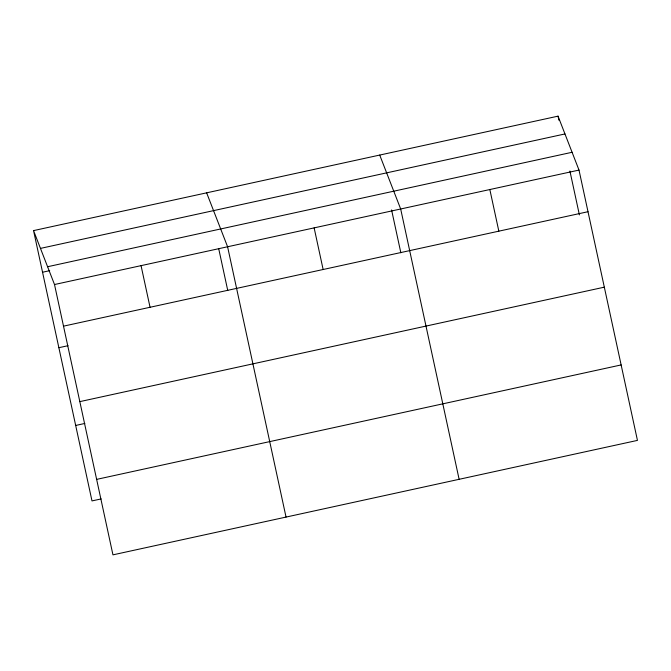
<?xml version="1.0" encoding="UTF-8"?>
<svg xmlns="http://www.w3.org/2000/svg" width="671" height="671" viewBox="0 0 671 671"><rect width="100%" height="100%" fill="white"/><g stroke="black" fill="none" stroke-linecap="round" stroke-linejoin="round"><path stroke-width="1.01" d="M33.55 230.606L558.046 116.15L579.006 170.082L637.45 440.394L112.954 554.85L54.51 284.529L33.55 230.606L91.994 500.918L101.162 498.922M40.47 248.396L564.965 133.948M47.591 266.731L572.086 152.283M42.55 272.233L49.679 270.673M54.51 284.529L579.006 170.082M63.51 326.156L588.006 211.709M58.863 347.695L68.031 345.699M79.824 401.627L604.319 287.171M75.68 425.456L84.84 423.451M96.641 479.379L621.136 364.932M379.719 155.068L400.679 208.991L459.123 479.312M206.634 192.837L227.595 246.76L286.039 517.081M558.046 116.15L558.926 120.21M569.914 171.038L579.392 214.888M489.838 189.532L498.838 231.16M391.587 209.948L400.847 252.782M314.137 227.88L323.137 269.507M218.721 248.74L227.763 290.551M141.053 265.649L150.052 307.276"/></g></svg>
